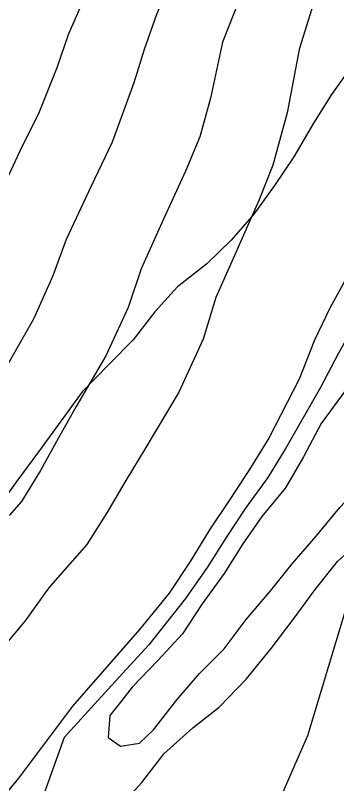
# Model space of a CAD drawing. Header units: metres. Extents: x 523256 to 524015, y 4669220 to 4669814.
# Drawn here: x 523778.94 to 523788.62, y 4669689.48 to 4669712.6 of the extents above; entities that cross this region are included whole.
import ezdxf

# ---------------------------------------------------------------- set-up
doc = ezdxf.new("R2010")
doc.units = ezdxf.units.M
doc.header["$MEASUREMENT"] = 0
for name, color, linetype in [('032011 Curva cada 1 m', 40, 'Continuous'), ('032022 Curva cada 1 m de baja fiabilidad', 40, 'Continuous'), ('032023 Curva cada 5 m de baja fiabilidad', 34, 'Continuous')]:
    doc.layers.add(name, color=color, linetype=linetype)

msp = doc.modelspace()

# ---------------------------------------------------------------- linework, layer by layer
at = {"layer": '032011 Curva cada 1 m'}
for points, elevation in [([(523783.81, 4669719.43), (523783.51, 4669718.79), (523783.06, 4669717.83), (523782.62, 4669716.76), (523782.22, 4669715.69), (523781.44, 4669713.96), (523780.98, 4669713.05), (523780.53, 4669712.02), (523780.19, 4669711.03), (523779.64, 4669709.67), (523779.07, 4669708.52), (523778.23, 4669706.74), (523777.82, 4669705.73), (523777.29, 4669704.56), (523776.65, 4669703.4), (523776.26, 4669702.59)], 149), ([(523783.51, 4669713.43), (523783.18, 4669712.63), (523782.81, 4669711.58), (523782.5, 4669710.58), (523781.85, 4669708.79), (523781.21, 4669707.45), (523780.47, 4669705.87), (523780.07, 4669704.78), (523779.48, 4669703.47), (523778.71, 4669702.12), (523778.21, 4669701.15), (523777.7, 4669700.2), (523777.52, 4669699.91)], 148), ([(523785.33, 4669712.23), (523785.16, 4669711.8), (523784.8, 4669710.12), (523784.48, 4669708.95), (523784.05, 4669707.92), (523783.34, 4669706.37), (523782.72, 4669704.99), (523782.33, 4669703.82), (523781.66, 4669702.37), (523780.77, 4669700.85), (523780.23, 4669699.89), (523779.69, 4669698.93), (523779.12, 4669697.99), (523778.75, 4669697.57)], 147), ([(523787.54, 4669711.81), (523787.47, 4669711.58), (523787.11, 4669709.67), (523786.68, 4669708.1), (523786.26, 4669707.04), (523785.48, 4669705.3), (523784.96, 4669704.12), (523784.58, 4669702.87), (523783.85, 4669701.28), (523782.83, 4669699.57), (523782.26, 4669698.62), (523781.69, 4669697.65), (523781.09, 4669696.7), (523779.99, 4669695.45), (523779.89, 4669695.32)], 146), ([(523790.87, 4669709.29), (523790.62, 4669708.55), (523790.27, 4669707.6), (523789.82, 4669706.68), (523789.35, 4669705.65), (523788.89, 4669704.72), (523788.39, 4669703.8), (523787.93, 4669702.84), (523787.47, 4669701.67), (523786.56, 4669699.9), (523786.01, 4669699.01), (523785.38, 4669698.05), (523784.77, 4669697.14), (523784.19, 4669696.19), (523783.56, 4669695.24), (523782.67, 4669694.15), (523781.56, 4669692.87)], 144), ([(523782.88, 4669690.93), (523783.09, 4669691.13), (523783.79, 4669692.03), (523784.47, 4669692.82), (523785.21, 4669693.57), (523785.88, 4669694.45), (523786.62, 4669695.32), (523787.26, 4669696.12), (523787.98, 4669696.95), (523788.69, 4669697.81), (523789.45, 4669698.62), (523790.17, 4669699.5), (523790.84, 4669700.36), (523791.61, 4669701.23), (523792.24, 4669702.03), (523792.96, 4669702.76), (523793.69, 4669703.61), (523794.41, 4669704.52), (523795.19, 4669705.31), (523795.93, 4669706.19), (523796.59, 4669707.23), (523797.17, 4669708.26), (523797.45, 4669708.65)], 142), ([(523791.72, 4669707.67), (523791.35, 4669706.97), (523790.76, 4669706.1), (523790.25, 4669705.14), (523789.71, 4669704.25), (523789.17, 4669703.37), (523788.65, 4669702.45), (523788.11, 4669701.42), (523787.08, 4669699.62), (523786.53, 4669698.71), (523785.86, 4669697.79), (523785.27, 4669696.91), (523784.7, 4669696.01), (523784.05, 4669695.08), (523782.95, 4669693.69), (523781.83, 4669692.46)], 143), ([(523792.66, 4669706.68), (523792.43, 4669706.35), (523791.7, 4669705.52), (523791.14, 4669704.63), (523790.52, 4669703.78), (523789.94, 4669702.95), (523789.38, 4669702.05), (523788.74, 4669701.17), (523788.13, 4669700.34), (523787.6, 4669699.34), (523787.06, 4669698.4), (523786.35, 4669697.54), (523785.76, 4669696.69), (523785.21, 4669695.83), (523784.55, 4669694.92), (523783.96, 4669694.02), (523783.22, 4669693.22), (523782.45, 4669692.41), (523782.14, 4669692.01)], 142), ([(523783.31, 4669690.29), (523783.4, 4669690.41), (523784.27, 4669691.19), (523785.06, 4669691.81), (523785.89, 4669692.66), (523786.63, 4669693.58), (523787.32, 4669694.49), (523787.95, 4669695.35), (523788.62, 4669696.19), (523789.44, 4669696.94)], 143)]:
    msp.add_lwpolyline(points, dxfattribs=dict(at, elevation=elevation))
at = {"layer": '032022 Curva cada 1 m de baja fiabilidad'}
for points, elevation in [([(523801.05, 4669782.54), (523800.09, 4669755.93), (523798.52, 4669743.94), (523795.2, 4669735.9), (523794.86, 4669734.84), (523794.5, 4669733.72), (523794.19, 4669732.68), (523793.58, 4669731.08), (523793.11, 4669730.11), (523792.67, 4669729.12), (523791.75, 4669727.59), (523791.23, 4669726.59), (523790.67, 4669725.58), (523790.01, 4669724.26), (523789.58, 4669723.23), (523788.99, 4669721.8), (523788.37, 4669720.26), (523787.88, 4669719.18), (523787.26, 4669717.72), (523786.9, 4669716.7), (523786.53, 4669715.63), (523786.2, 4669714.52), (523785.7, 4669713.15), (523785.33, 4669712.23)], 147), ([(523802.24, 4669764.74), (523800.9, 4669749.7), (523799.39, 4669741.74), (523797.06, 4669735.3), (523796.73, 4669734.22), (523796.4, 4669733.12), (523796.09, 4669732.06), (523795.4, 4669730.25), (523794.9, 4669729.33), (523794.45, 4669728.37), (523793.37, 4669726.64), (523792.84, 4669725.62), (523792.28, 4669724.63), (523791.7, 4669723.49), (523791.26, 4669722.48), (523790.78, 4669721.25), (523790.1, 4669719.5), (523789.62, 4669718.43), (523789.14, 4669717.18), (523788.82, 4669716.13), (523788.49, 4669715.06), (523788.19, 4669713.93), (523787.83, 4669712.74), (523787.54, 4669711.81)], 146), ([(523779.89, 4669695.32), (523779.23, 4669694.41), (523778.51, 4669693.55), (523777.3, 4669692.36), (523775.69, 4669691.15), (523774.79, 4669690.25), (523773.93, 4669689.51), (523773.04, 4669688.62)], 146), ([(523781.56, 4669692.87), (523780.66, 4669691.84), (523779.03, 4669689.68), (523777.92, 4669688.34)], 144), ([(523781.83, 4669692.46), (523780.41, 4669690.9), (523779.13, 4669687.35), (523779.28, 4669686.67), (523779.66, 4669686.66), (523781.46, 4669688.14), (523782.74, 4669689.55), (523783.31, 4669690.29)], 143), ([(523782.14, 4669692.01), (523781.78, 4669691.56), (523781.73, 4669690.9), (523782.1, 4669690.64), (523782.67, 4669690.73), (523782.88, 4669690.93)], 142)]:
    msp.add_lwpolyline(points, dxfattribs=dict(at, elevation=elevation))
at = {"layer": '032023 Curva cada 5 m de baja fiabilidad'}
for points, elevation in [([(523792.30849, 4669717.00038), (523792.13849, 4669716.67038), (523791.70849, 4669715.68038), (523791.25849, 4669714.76038), (523790.75849, 4669713.88038), (523790.24849, 4669712.91038), (523789.71849, 4669712.00038), (523789.07849, 4669711.13038), (523788.43849, 4669710.22038), (523787.89849, 4669709.36038), (523787.30849, 4669708.35038), (523786.72849, 4669707.49038), (523786.10849, 4669706.63038), (523785.42849, 4669705.85038), (523784.68849, 4669705.14038), (523783.80849, 4669704.44038), (523783.12849, 4669703.69038), (523782.47849, 4669702.85038), (523781.76849, 4669702.13038), (523780.94849, 4669701.29038), (523780.30849, 4669700.41038), (523779.63849, 4669699.49038), (523778.94849, 4669698.56038), (523778.35849, 4669697.75038)], 150), ([(523798.79849, 4669705.32038), (523798.53849, 4669705.01038), (523797.79849, 4669704.16038), (523797.08849, 4669703.35038), (523796.28849, 4669702.67038), (523795.33849, 4669702.00038), (523794.43849, 4669701.38038), (523793.59849, 4669700.73038), (523792.66849, 4669700.01038), (523791.87849, 4669699.31038), (523791.03849, 4669698.57038), (523790.33849, 4669697.75038), (523789.67849, 4669696.83038), (523789.19849, 4669695.87038), (523787.71849, 4669690.95038), (523786.69849, 4669688.62038)], 145)]:
    msp.add_lwpolyline(points, dxfattribs=dict(at, elevation=elevation))

doc.saveas('drawing.dxf')
